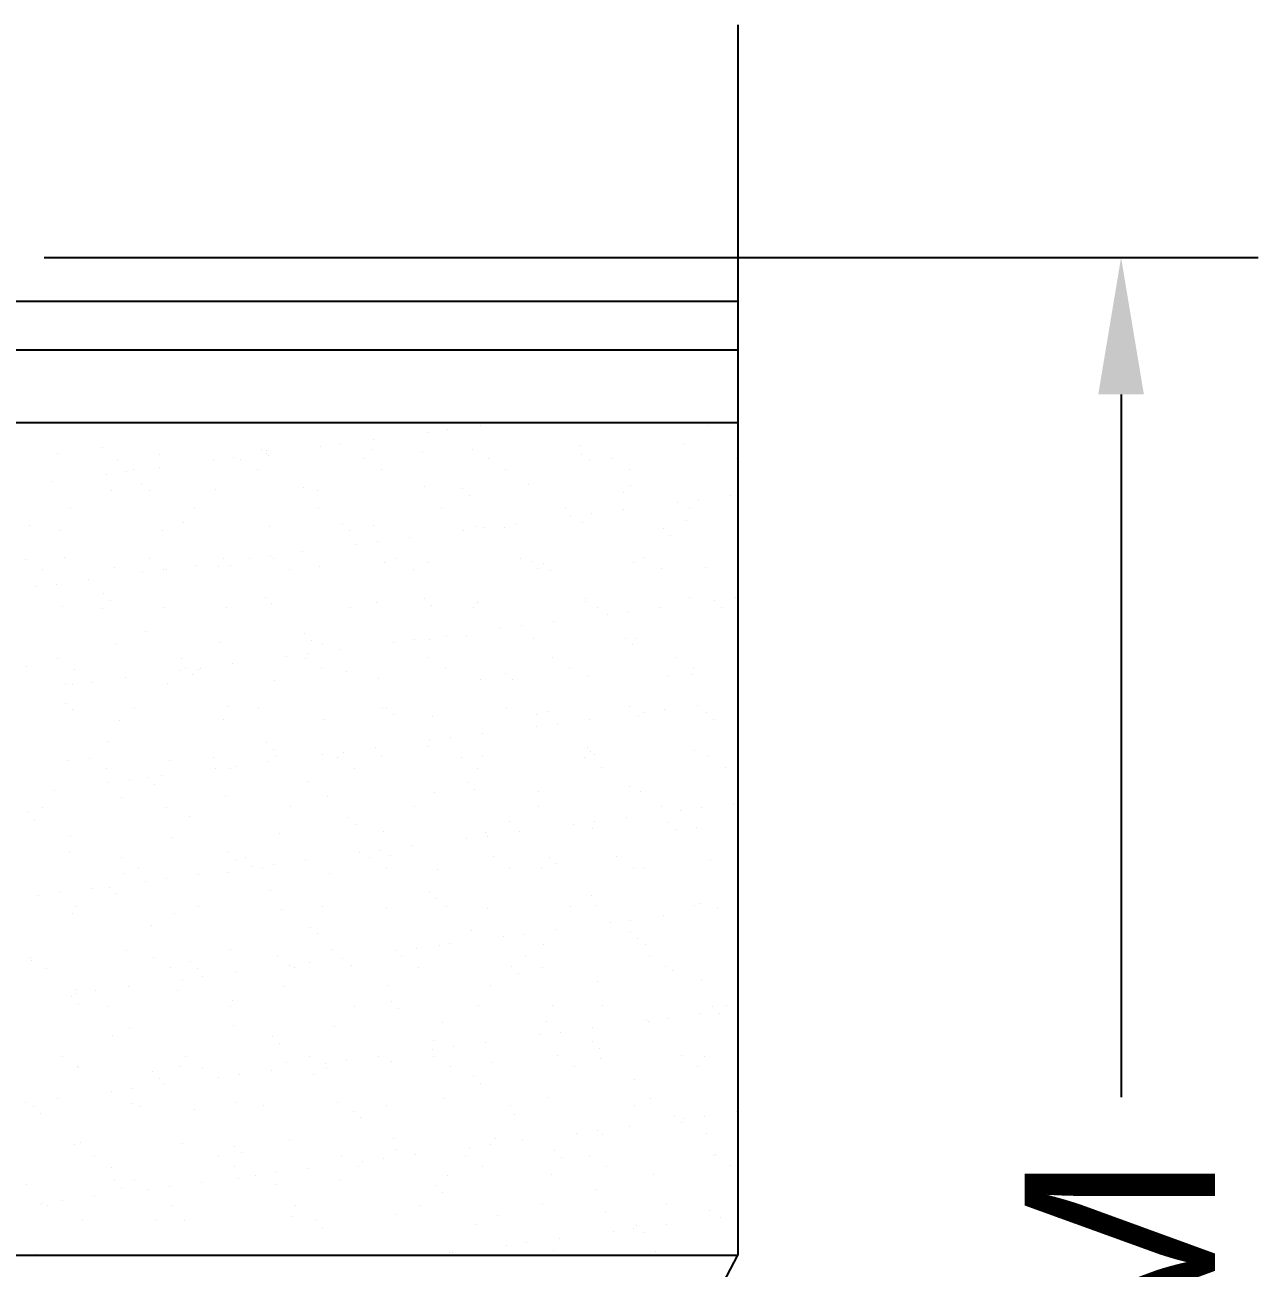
# Model space of a CAD drawing. Header units: metres. Extents: x 6 to 169, y 61 to 125.
# Drawn here: x 33.495 to 34.77, y 67.787 to 69.073 of the extents above; entities that cross this region are included whole.
import ezdxf

# ---------------------------------------------------------------- set-up
doc = ezdxf.new("R2010")
doc.units = ezdxf.units.M
doc.header["$MEASUREMENT"] = 0
doc.header["$PDMODE"] = 3
doc.layers.get('0').update_dxf_attribs({"lineweight": 5})
doc.layers.get('DEFPOINTS').update_dxf_attribs({"lineweight": 5})
doc.styles.get("Standard").update_dxf_attribs({"font": 'arial.ttf'})
doc.dimstyles.get("Standard").update_dxf_attribs({"dimtxt": 0.18, "dimasz": 0.18, "dimexe": 0.18, "dimexo": 0.0625, "dimgap": 0.09, "dimtad": 0, "dimtih": 1, "dimtoh": 1, "dimdec": 4, "dimzin": 0, "dimdsep": 46, "dimtxsty": 'Standard', "dimcen": 0.09, "dimadec": 0, "dimazin": 0, "dimtfac": 1, "dimtdec": 4, "dimtofl": 0, "dimtmove": 0, "dimatfit": 3, "dimfxl": 0, "dimtolj": 1, "dimtzin": 0, "dimarcsym": 0})

# ---------------------------------------------------------------- blocks, each defined once
blk = doc.blocks.new('*D23')
at = {"color": 0, "lineweight": -2}
for p, q in [((5311.5576, 1865.0008), (5313.1517, 1865.0008)), ((5312.9717, 1864.8208), (5312.9717, 1863.8977)), ((5312.9717, 1862.0547), (5312.9717, 1862.9779)), ((5311.9617, 1861.8747), (5313.1517, 1861.8747))]:
    blk.add_line(p, q, dxfattribs=at)
at = {"color": 0}
for points in [[(5312.9417, 1864.8208), (5313.0017, 1864.8208), (5312.9717, 1865.0008)], [(5312.9417, 1862.0547), (5313.0017, 1862.0547), (5312.9717, 1861.8747)]]:
    blk.add_solid(points, dxfattribs=at)
at = {"layer": 'DEFPOINTS', "color": 0}
for p in [(5311.4951, 1865.0008), (5312.9717, 1865.0008), (5311.8992, 1861.8747)]:
    blk.add_point(p, dxfattribs=at)
at = {"color": 0, "insert": (5312.9717, 1863.4378), "char_height": 0.25, "attachment_point": 5, "rotation": 90}
blk.add_mtext('\\A1;2.0M', dxfattribs=at)
blk = doc.blocks.new('155')
at = {"color": 0, "lineweight": 25, "ltscale": 72}
for p, q in [((5312.46851, 1865.30632), (5312.46851, 1863.69029)), ((5311.09564, 1864.9432), (5312.46851, 1864.9432)), ((5311.09564, 1864.87958), (5312.46851, 1864.87958)), ((5311.09564, 1864.78415), (5312.46851, 1864.78415)), ((5312.12986, 1864.7802), (5312.12986, 1864.7802)), ((5312.42991, 1864.77957), (5312.42991, 1864.77957)), ((5311.98933, 1864.7617), (5311.98933, 1864.7617)), ((5312.06024, 1864.77104), (5312.06024, 1864.77104)), ((5312.08742, 1864.77461), (5312.08742, 1864.77461)), ((5311.63355, 1864.75078), (5311.63355, 1864.75078)), ((5311.84246, 1864.74898), (5311.84246, 1864.74898)), ((5311.85, 1864.74743), (5311.85, 1864.74743)), ((5311.91971, 1864.75254), (5311.91971, 1864.75254)), ((5311.94689, 1864.75611), (5311.94689, 1864.75611)), ((5311.98666, 1864.74917), (5311.98666, 1864.74917)), ((5312.05444, 1864.74437), (5312.05444, 1864.74437)), ((5312.12021, 1864.74853), (5312.12021, 1864.74853)), ((5312.26121, 1864.75361), (5312.26121, 1864.75361)), ((5312.39787, 1864.75535), (5312.39787, 1864.75535)), ((5311.57545, 1864.74299), (5311.57545, 1864.74299)), ((5311.65328, 1864.73567), (5311.65328, 1864.73567)), ((5311.709, 1864.74235), (5311.709, 1864.74235)), ((5311.77918, 1864.73403), (5311.77918, 1864.73403)), ((5311.80636, 1864.73761), (5311.80636, 1864.73761)), ((5311.81586, 1864.73596), (5311.81586, 1864.73596)), ((5311.8488, 1864.7432), (5311.8488, 1864.7432)), ((5311.85208, 1864.74016), (5311.85208, 1864.74016)), ((5311.97844, 1864.73626), (5311.97844, 1864.73626)), ((5312.14102, 1864.73655), (5312.14102, 1864.73655)), ((5312.26334, 1864.74257), (5312.26334, 1864.74257)), ((5312.27297, 1864.73375), (5312.27297, 1864.73375)), ((5312.3036, 1864.73685), (5312.3036, 1864.73685)), ((5312.46618, 1864.73714), (5312.46618, 1864.73714)), ((5311.63865, 1864.71553), (5311.63865, 1864.71553)), ((5311.66583, 1864.71911), (5311.66583, 1864.71911)), ((5311.6753, 1864.72164), (5311.6753, 1864.72164)), ((5311.70827, 1864.7247), (5311.70827, 1864.7247)), ((5311.83788, 1864.72194), (5311.83788, 1864.72194)), ((5312.00046, 1864.72223), (5312.00046, 1864.72223)), ((5312.16304, 1864.72253), (5312.16304, 1864.72253)), ((5312.32562, 1864.72282), (5312.32562, 1864.72282)), ((5311.56774, 1864.7062), (5311.56774, 1864.7062)), ((5311.68552, 1864.70316), (5311.68552, 1864.70316)), ((5311.7827, 1864.69578), (5311.7827, 1864.69578)), ((5311.8975, 1864.69855), (5311.8975, 1864.69855)), ((5311.91625, 1864.69514), (5311.91625, 1864.69514)), ((5312.05725, 1864.70022), (5312.05725, 1864.70022)), ((5312.1064, 1864.69675), (5312.1064, 1864.69675)), ((5312.19391, 1864.70196), (5312.19391, 1864.70196)), ((5312.32746, 1864.70132), (5312.32746, 1864.70132)), ((5312.46846, 1864.7064), (5312.46846, 1864.7064)), ((5311.64604, 1864.69404), (5311.64604, 1864.69404)), ((5311.69514, 1864.69434), (5311.69514, 1864.69434)), ((5312.11602, 1864.68793), (5312.11602, 1864.68793)), ((5312.31838, 1864.69213), (5312.31838, 1864.69213)), ((5312.38943, 1864.6792), (5312.38943, 1864.6792)), ((5312.41661, 1864.68278), (5312.41661, 1864.68278)), ((5312.45905, 1864.68837), (5312.45905, 1864.68837)), ((5311.59197, 1864.67086), (5311.59197, 1864.67086)), ((5311.75455, 1864.67115), (5311.75455, 1864.67115)), ((5311.91713, 1864.67145), (5311.91713, 1864.67145)), ((5312.07971, 1864.67174), (5312.07971, 1864.67174)), ((5312.24229, 1864.67204), (5312.24229, 1864.67204)), ((5312.27608, 1864.66428), (5312.27608, 1864.66428)), ((5312.31852, 1864.66987), (5312.31852, 1864.66987)), ((5312.40487, 1864.67233), (5312.40487, 1864.67233)), ((5311.5382, 1864.64852), (5311.5382, 1864.64852)), ((5311.74056, 1864.65272), (5311.74056, 1864.65272)), ((5311.85329, 1864.64683), (5311.85329, 1864.64683)), ((5311.94946, 1864.65093), (5311.94946, 1864.65093)), ((5311.98995, 1864.64858), (5311.98995, 1864.64858)), ((5312.1235, 1864.64794), (5312.1235, 1864.64794)), ((5312.16144, 1864.64631), (5312.16144, 1864.64631)), ((5312.17799, 1864.65137), (5312.17799, 1864.65137)), ((5312.2489, 1864.6607), (5312.2489, 1864.6607)), ((5312.2645, 1864.65302), (5312.2645, 1864.65302)), ((5312.40116, 1864.65476), (5312.40116, 1864.65476)), ((5311.57873, 1864.64239), (5311.57873, 1864.64239)), ((5311.71228, 1864.64175), (5311.71228, 1864.64175)), ((5311.95908, 1864.64211), (5311.95908, 1864.64211)), ((5312.03746, 1864.63287), (5312.03746, 1864.63287)), ((5312.10838, 1864.6422), (5312.10838, 1864.6422)), ((5312.13555, 1864.64578), (5312.13555, 1864.64578)), ((5312.37035, 1864.64452), (5312.37035, 1864.64452)), ((5312.37997, 1864.6357), (5312.37997, 1864.6357)), ((5311.89693, 1864.61437), (5311.89693, 1864.61437)), ((5311.96785, 1864.6237), (5311.96785, 1864.6237)), ((5311.99502, 1864.62728), (5311.99502, 1864.62728)), ((5311.53286, 1864.60464), (5311.53286, 1864.60464)), ((5311.58362, 1864.6069), (5311.58362, 1864.6069)), ((5311.69544, 1864.60494), (5311.69544, 1864.60494)), ((5311.79252, 1864.60511), (5311.79252, 1864.60511)), ((5311.82732, 1864.6052), (5311.82732, 1864.6052)), ((5311.85449, 1864.60878), (5311.85449, 1864.60878)), ((5311.85802, 1864.60523), (5311.85802, 1864.60523)), ((5312.0045, 1864.60049), (5312.0045, 1864.60049)), ((5312.0206, 1864.60553), (5312.0206, 1864.60553)), ((5312.06054, 1864.59963), (5312.06054, 1864.59963)), ((5312.18318, 1864.60582), (5312.18318, 1864.60582)), ((5312.1972, 1864.60137), (5312.1972, 1864.60137)), ((5312.21341, 1864.5987), (5312.21341, 1864.5987)), ((5312.33075, 1864.60073), (5312.33075, 1864.60073)), ((5312.34576, 1864.60612), (5312.34576, 1864.60612)), ((5311.55488, 1864.59062), (5311.55488, 1864.59062)), ((5311.64933, 1864.59344), (5311.64933, 1864.59344)), ((5311.68679, 1864.5867), (5311.68679, 1864.5867)), ((5311.71396, 1864.59028), (5311.71396, 1864.59028)), ((5311.71746, 1864.59091), (5311.71746, 1864.59091)), ((5311.75641, 1864.59586), (5311.75641, 1864.59586)), ((5311.78598, 1864.59519), (5311.78598, 1864.59519)), ((5311.80214, 1864.59629), (5311.80214, 1864.59629)), ((5311.88004, 1864.59121), (5311.88004, 1864.59121)), ((5311.91953, 1864.59455), (5311.91953, 1864.59455)), ((5312.04262, 1864.5915), (5312.04262, 1864.5915)), ((5312.2052, 1864.5918), (5312.2052, 1864.5918)), ((5312.22303, 1864.58988), (5312.22303, 1864.58988)), ((5312.36778, 1864.59209), (5312.36778, 1864.59209)), ((5312.42539, 1864.59408), (5312.42539, 1864.59408)), ((5311.54626, 1864.5682), (5311.54626, 1864.5682)), ((5311.57343, 1864.57178), (5311.57343, 1864.57178)), ((5311.61588, 1864.57736), (5311.61588, 1864.57736)), ((5311.63558, 1864.55929), (5311.63558, 1864.55929)), ((5311.6452, 1864.55047), (5311.6452, 1864.55047)), ((5311.84756, 1864.55467), (5311.84756, 1864.55467)), ((5311.99324, 1864.54798), (5311.99324, 1864.54798)), ((5312.05647, 1864.55288), (5312.05647, 1864.55288)), ((5312.26779, 1864.55242), (5312.26779, 1864.55242)), ((5312.26845, 1864.54826), (5312.26845, 1864.54826)), ((5312.40445, 1864.55417), (5312.40445, 1864.55417)), ((5312.43757, 1864.55037), (5312.43757, 1864.55037)), ((5312.46474, 1864.55395), (5312.46474, 1864.55395)), ((5311.58202, 1864.5418), (5311.58202, 1864.5418)), ((5311.63414, 1864.54012), (5311.63414, 1864.54012)), ((5311.71557, 1864.54116), (5311.71557, 1864.54116)), ((5311.79672, 1864.54042), (5311.79672, 1864.54042)), ((5311.85658, 1864.54624), (5311.85658, 1864.54624)), ((5311.9593, 1864.54071), (5311.9593, 1864.54071)), ((5312.06609, 1864.54406), (5312.06609, 1864.54406)), ((5312.12188, 1864.54101), (5312.12188, 1864.54101)), ((5312.12679, 1864.54734), (5312.12679, 1864.54734)), ((5312.28446, 1864.54131), (5312.28446, 1864.54131)), ((5312.29704, 1864.53187), (5312.29704, 1864.53187)), ((5312.32421, 1864.53545), (5312.32421, 1864.53545)), ((5312.36666, 1864.54103), (5312.36666, 1864.54103)), ((5312.44703, 1864.5416), (5312.44703, 1864.5416)), ((5312.18368, 1864.51695), (5312.18368, 1864.51695)), ((5312.22613, 1864.52253), (5312.22613, 1864.52253)), ((5311.69062, 1864.50885), (5311.69062, 1864.50885)), ((5311.89953, 1864.50706), (5311.89953, 1864.50706)), ((5312.06383, 1864.49903), (5312.06383, 1864.49903)), ((5312.0856, 1864.50403), (5312.0856, 1864.50403)), ((5312.11151, 1864.50244), (5312.11151, 1864.50244)), ((5312.15651, 1864.51337), (5312.15651, 1864.51337)), ((5312.20049, 1864.50078), (5312.20049, 1864.50078)), ((5312.32041, 1864.50065), (5312.32041, 1864.50065)), ((5312.33404, 1864.50014), (5312.33404, 1864.50014)), ((5311.65262, 1864.49285), (5311.65262, 1864.49285)), ((5311.78927, 1864.49459), (5311.78927, 1864.49459)), ((5311.90915, 1864.49824), (5311.90915, 1864.49824)), ((5311.92282, 1864.49395), (5311.92282, 1864.49395)), ((5311.94507, 1864.48553), (5311.94507, 1864.48553)), ((5312.01598, 1864.49487), (5312.01598, 1864.49487)), ((5312.04316, 1864.49844), (5312.04316, 1864.49844)), ((5312.33003, 1864.49183), (5312.33003, 1864.49183)), ((5311.57503, 1864.47391), (5311.57503, 1864.47391)), ((5311.73761, 1864.4742), (5311.73761, 1864.4742)), ((5311.80454, 1864.46703), (5311.80454, 1864.46703)), ((5311.87545, 1864.47637), (5311.87545, 1864.47637)), ((5311.90019, 1864.4745), (5311.90019, 1864.4745)), ((5311.90263, 1864.47994), (5311.90263, 1864.47994)), ((5312.06277, 1864.4748), (5312.06277, 1864.4748)), ((5312.22535, 1864.47509), (5312.22535, 1864.47509)), ((5312.38793, 1864.47539), (5312.38793, 1864.47539)), ((5311.53368, 1864.46303), (5311.53368, 1864.46303)), ((5311.59704, 1864.45988), (5311.59704, 1864.45988)), ((5311.73492, 1864.45786), (5311.73492, 1864.45786)), ((5311.74258, 1864.46124), (5311.74258, 1864.46124)), ((5311.75221, 1864.45242), (5311.75221, 1864.45242)), ((5311.75962, 1864.46018), (5311.75962, 1864.46018)), ((5311.7621, 1864.46144), (5311.7621, 1864.46144)), ((5311.9222, 1864.46047), (5311.9222, 1864.46047)), ((5311.95457, 1864.45662), (5311.95457, 1864.45662)), ((5312.08478, 1864.46077), (5312.08478, 1864.46077)), ((5312.16347, 1864.45483), (5312.16347, 1864.45483)), ((5312.24736, 1864.46107), (5312.24736, 1864.46107)), ((5312.27108, 1864.45183), (5312.27108, 1864.45183)), ((5312.37545, 1864.45021), (5312.37545, 1864.45021)), ((5312.40774, 1864.45357), (5312.40774, 1864.45357)), ((5312.40994, 1864.46136), (5312.40994, 1864.46136)), ((5311.58531, 1864.44121), (5311.58531, 1864.44121)), ((5311.59439, 1864.43936), (5311.59439, 1864.43936)), ((5311.62157, 1864.44294), (5311.62157, 1864.44294)), ((5311.66401, 1864.44853), (5311.66401, 1864.44853)), ((5311.71886, 1864.44057), (5311.71886, 1864.44057)), ((5311.85987, 1864.44565), (5311.85987, 1864.44565)), ((5311.99652, 1864.44739), (5311.99652, 1864.44739)), ((5312.13007, 1864.44675), (5312.13007, 1864.44675)), ((5312.17309, 1864.44601), (5312.17309, 1864.44601)), ((5311.58564, 1864.41542), (5311.58564, 1864.41542)), ((5311.59527, 1864.4066), (5311.59527, 1864.4066)), ((5311.6763, 1864.40939), (5311.6763, 1864.40939)), ((5311.79763, 1864.4108), (5311.79763, 1864.4108)), ((5311.83888, 1864.40969), (5311.83888, 1864.40969)), ((5312.00146, 1864.40998), (5312.00146, 1864.40998)), ((5312.00653, 1864.40901), (5312.00653, 1864.40901)), ((5312.16404, 1864.41028), (5312.16404, 1864.41028)), ((5312.21851, 1864.40439), (5312.21851, 1864.40439)), ((5312.32662, 1864.41057), (5312.32662, 1864.41057)), ((5312.34517, 1864.40303), (5312.34517, 1864.40303)), ((5312.37235, 1864.40661), (5312.37235, 1864.40661)), ((5312.41479, 1864.4122), (5312.41479, 1864.4122)), ((5312.42742, 1864.4026), (5312.42742, 1864.4026)), ((5311.65591, 1864.39226), (5311.65591, 1864.39226)), ((5311.79256, 1864.394), (5311.79256, 1864.394)), ((5311.92611, 1864.39336), (5311.92611, 1864.39336)), ((5312.01615, 1864.40019), (5312.01615, 1864.40019)), ((5312.06712, 1864.39844), (5312.06712, 1864.39844)), ((5312.20377, 1864.40018), (5312.20377, 1864.40018)), ((5312.23182, 1864.38811), (5312.23182, 1864.38811)), ((5312.27426, 1864.3937), (5312.27426, 1864.3937)), ((5312.33732, 1864.39954), (5312.33732, 1864.39954)), ((5312.43704, 1864.39378), (5312.43704, 1864.39378)), ((5312.09129, 1864.36961), (5312.09129, 1864.36961)), ((5312.13373, 1864.3752), (5312.13373, 1864.3752)), ((5312.20464, 1864.38453), (5312.20464, 1864.38453)), ((5311.64069, 1864.36498), (5311.64069, 1864.36498)), ((5311.84959, 1864.36318), (5311.84959, 1864.36318)), ((5311.85921, 1864.35437), (5311.85921, 1864.35437)), ((5311.9932, 1864.3567), (5311.9932, 1864.3567)), ((5312.06157, 1864.35857), (5312.06157, 1864.35857)), ((5312.06412, 1864.36603), (5312.06412, 1864.36603)), ((5312.27048, 1864.35677), (5312.27048, 1864.35677)), ((5312.41102, 1864.35298), (5312.41102, 1864.35298)), ((5311.5886, 1864.34061), (5311.5886, 1864.34061)), ((5311.61719, 1864.34318), (5311.61719, 1864.34318)), ((5311.72215, 1864.33997), (5311.72215, 1864.33997)), ((5311.77977, 1864.34347), (5311.77977, 1864.34347)), ((5311.85267, 1864.3382), (5311.85267, 1864.3382)), ((5311.86316, 1864.34505), (5311.86316, 1864.34505)), ((5311.92359, 1864.34753), (5311.92359, 1864.34753)), ((5311.94235, 1864.34377), (5311.94235, 1864.34377)), ((5311.95076, 1864.35111), (5311.95076, 1864.35111)), ((5311.99981, 1864.3468), (5311.99981, 1864.3468)), ((5312.10493, 1864.34406), (5312.10493, 1864.34406)), ((5312.13336, 1864.34615), (5312.13336, 1864.34615)), ((5312.26751, 1864.34436), (5312.26751, 1864.34436)), ((5312.27437, 1864.35123), (5312.27437, 1864.35123)), ((5312.2801, 1864.34796), (5312.2801, 1864.34796)), ((5312.43009, 1864.34465), (5312.43009, 1864.34465)), ((5311.63921, 1864.32915), (5311.63921, 1864.32915)), ((5311.71215, 1864.31969), (5311.71215, 1864.31969)), ((5311.78306, 1864.32903), (5311.78306, 1864.32903)), ((5311.80179, 1864.32945), (5311.80179, 1864.32945)), ((5311.81023, 1864.33261), (5311.81023, 1864.33261)), ((5311.96437, 1864.32974), (5311.96437, 1864.32974)), ((5312.12695, 1864.33004), (5312.12695, 1864.33004)), ((5312.28953, 1864.33033), (5312.28953, 1864.33033)), ((5312.45211, 1864.33063), (5312.45211, 1864.33063)), ((5311.64253, 1864.31053), (5311.64253, 1864.31053)), ((5311.6697, 1864.31411), (5311.6697, 1864.31411)), ((5311.69265, 1864.31736), (5311.69265, 1864.31736)), ((5311.70227, 1864.30855), (5311.70227, 1864.30855)), ((5311.90463, 1864.31275), (5311.90463, 1864.31275)), ((5312.11354, 1864.31095), (5312.11354, 1864.31095)), ((5312.32552, 1864.30634), (5312.32552, 1864.30634)), ((5311.57162, 1864.30119), (5311.57162, 1864.30119)), ((5311.65919, 1864.29166), (5311.65919, 1864.29166)), ((5311.79585, 1864.29341), (5311.79585, 1864.29341)), ((5311.9294, 1864.29277), (5311.9294, 1864.29277)), ((5312.07041, 1864.29785), (5312.07041, 1864.29785)), ((5312.12316, 1864.30214), (5312.12316, 1864.30214)), ((5312.20706, 1864.29959), (5312.20706, 1864.29959)), ((5312.34061, 1864.29895), (5312.34061, 1864.29895)), ((5311.53571, 1864.27154), (5311.53571, 1864.27154)), ((5311.55588, 1864.27837), (5311.55588, 1864.27837)), ((5311.71846, 1864.27866), (5311.71846, 1864.27866)), ((5311.88104, 1864.27896), (5311.88104, 1864.27896)), ((5312.04362, 1864.27925), (5312.04362, 1864.27925)), ((5312.2062, 1864.27955), (5312.2062, 1864.27955)), ((5312.36878, 1864.27984), (5312.36878, 1864.27984)), ((5312.39331, 1864.2742), (5312.39331, 1864.2742)), ((5312.42048, 1864.27778), (5312.42048, 1864.27778)), ((5312.46293, 1864.28336), (5312.46293, 1864.28336)), ((5311.54533, 1864.26273), (5311.54533, 1864.26273)), ((5311.74769, 1864.26693), (5311.74769, 1864.26693)), ((5311.95659, 1864.26513), (5311.95659, 1864.26513)), ((5311.96622, 1864.25632), (5311.96622, 1864.25632)), ((5312.16858, 1864.26052), (5312.16858, 1864.26052)), ((5312.25278, 1864.2557), (5312.25278, 1864.2557)), ((5312.27995, 1864.25928), (5312.27995, 1864.25928)), ((5312.3224, 1864.26486), (5312.3224, 1864.26486)), ((5312.37748, 1864.25872), (5312.37748, 1864.25872)), ((5311.59189, 1864.24002), (5311.59189, 1864.24002)), ((5311.72544, 1864.23938), (5311.72544, 1864.23938)), ((5311.86644, 1864.24446), (5311.86644, 1864.24446)), ((5312.0031, 1864.2462), (5312.0031, 1864.2462)), ((5312.13665, 1864.24556), (5312.13665, 1864.24556)), ((5312.13942, 1864.24078), (5312.13942, 1864.24078)), ((5312.18187, 1864.24636), (5312.18187, 1864.24636)), ((5312.27766, 1864.25064), (5312.27766, 1864.25064)), ((5312.3871, 1864.2499), (5312.3871, 1864.2499)), ((5312.41431, 1864.25238), (5312.41431, 1864.25238)), ((5311.9989, 1864.22227), (5311.9989, 1864.22227)), ((5312.04134, 1864.22786), (5312.04134, 1864.22786)), ((5312.11225, 1864.2372), (5312.11225, 1864.2372)), ((5311.59075, 1864.22111), (5311.59075, 1864.22111)), ((5311.65936, 1864.21245), (5311.65936, 1864.21245)), ((5311.79965, 1864.21931), (5311.79965, 1864.21931)), ((5311.80928, 1864.21049), (5311.80928, 1864.21049)), ((5311.82194, 1864.21274), (5311.82194, 1864.21274)), ((5311.90081, 1864.20936), (5311.90081, 1864.20936)), ((5311.97172, 1864.2187), (5311.97172, 1864.2187)), ((5311.98452, 1864.21304), (5311.98452, 1864.21304)), ((5312.01164, 1864.2147), (5312.01164, 1864.2147)), ((5312.1471, 1864.21333), (5312.1471, 1864.21333)), ((5312.22054, 1864.2129), (5312.22054, 1864.2129)), ((5312.30968, 1864.21363), (5312.30968, 1864.21363)), ((5312.43252, 1864.20829), (5312.43252, 1864.20829)), ((5311.66248, 1864.19107), (5311.66248, 1864.19107)), ((5311.68137, 1864.19842), (5311.68137, 1864.19842)), ((5311.76028, 1864.19086), (5311.76028, 1864.19086)), ((5311.79914, 1864.19281), (5311.79914, 1864.19281)), ((5311.83119, 1864.2002), (5311.83119, 1864.2002)), ((5311.84395, 1864.19872), (5311.84395, 1864.19872)), ((5311.85837, 1864.20377), (5311.85837, 1864.20377)), ((5311.93269, 1864.19217), (5311.93269, 1864.19217)), ((5312.00653, 1864.19901), (5312.00653, 1864.19901)), ((5312.07369, 1864.19725), (5312.07369, 1864.19725)), ((5312.16911, 1864.19931), (5312.16911, 1864.19931)), ((5312.21035, 1864.199), (5312.21035, 1864.199)), ((5312.23016, 1864.20408), (5312.23016, 1864.20408)), ((5312.33169, 1864.1996), (5312.33169, 1864.1996)), ((5312.3439, 1864.19836), (5312.3439, 1864.19836)), ((5311.61975, 1864.17236), (5311.61975, 1864.17236)), ((5311.64271, 1864.17349), (5311.64271, 1864.17349)), ((5311.69066, 1864.18169), (5311.69066, 1864.18169)), ((5311.71784, 1864.18527), (5311.71784, 1864.18527)), ((5311.55013, 1864.16319), (5311.55013, 1864.16319)), ((5311.57731, 1864.16677), (5311.57731, 1864.16677)), ((5311.65234, 1864.16467), (5311.65234, 1864.16467)), ((5311.8547, 1864.16888), (5311.8547, 1864.16888)), ((5312.0636, 1864.16708), (5312.0636, 1864.16708)), ((5312.07322, 1864.15826), (5312.07322, 1864.15826)), ((5312.27558, 1864.16246), (5312.27558, 1864.16246)), ((5311.59805, 1864.14763), (5311.59805, 1864.14763)), ((5311.76063, 1864.14793), (5311.76063, 1864.14793)), ((5311.86973, 1864.14387), (5311.86973, 1864.14387)), ((5311.92321, 1864.14822), (5311.92321, 1864.14822)), ((5312.00639, 1864.14561), (5312.00639, 1864.14561)), ((5312.08579, 1864.14852), (5312.08579, 1864.14852)), ((5312.13994, 1864.14497), (5312.13994, 1864.14497)), ((5312.24837, 1864.14882), (5312.24837, 1864.14882)), ((5312.28095, 1864.15005), (5312.28095, 1864.15005)), ((5312.41095, 1864.14911), (5312.41095, 1864.14911)), ((5312.4176, 1864.15179), (5312.4176, 1864.15179)), ((5312.44144, 1864.14537), (5312.44144, 1864.14537)), ((5311.59518, 1864.13943), (5311.59518, 1864.13943)), ((5311.72873, 1864.13878), (5311.72873, 1864.13878)), ((5312.30091, 1864.12686), (5312.30091, 1864.12686)), ((5312.32809, 1864.13044), (5312.32809, 1864.13044)), ((5312.37053, 1864.13603), (5312.37053, 1864.13603)), ((5311.69776, 1864.12305), (5311.69776, 1864.12305)), ((5311.90666, 1864.12126), (5311.90666, 1864.12126)), ((5311.91628, 1864.11244), (5311.91628, 1864.11244)), ((5312.11864, 1864.11664), (5312.11864, 1864.11664)), ((5312.16038, 1864.10836), (5312.16038, 1864.10836)), ((5312.18756, 1864.11194), (5312.18756, 1864.11194)), ((5312.23, 1864.11753), (5312.23, 1864.11753)), ((5312.32755, 1864.11485), (5312.32755, 1864.11485)), ((5311.80243, 1864.09222), (5311.80243, 1864.09222)), ((5311.93598, 1864.09158), (5311.93598, 1864.09158)), ((5312.04703, 1864.09344), (5312.04703, 1864.09344)), ((5312.07698, 1864.09666), (5312.07698, 1864.09666)), ((5312.08947, 1864.09903), (5312.08947, 1864.09903)), ((5312.21364, 1864.0984), (5312.21364, 1864.0984)), ((5312.33717, 1864.10603), (5312.33717, 1864.10603)), ((5312.34719, 1864.09776), (5312.34719, 1864.09776)), ((5311.53894, 1864.08142), (5311.53894, 1864.08142)), ((5311.54081, 1864.07723), (5311.54081, 1864.07723)), ((5311.66577, 1864.09048), (5311.66577, 1864.09048)), ((5311.70152, 1864.08171), (5311.70152, 1864.08171)), ((5311.74972, 1864.07544), (5311.74972, 1864.07544)), ((5311.8641, 1864.08201), (5311.8641, 1864.08201)), ((5311.9065, 1864.07494), (5311.9065, 1864.07494)), ((5311.94894, 1864.08053), (5311.94894, 1864.08053)), ((5312.01986, 1864.08986), (5312.01986, 1864.08986)), ((5312.02668, 1864.08231), (5312.02668, 1864.08231)), ((5312.18926, 1864.0826), (5312.18926, 1864.0826)), ((5312.35184, 1864.0829), (5312.35184, 1864.0829)), ((5311.56096, 1864.06739), (5311.56096, 1864.06739)), ((5311.72354, 1864.06769), (5311.72354, 1864.06769)), ((5311.75934, 1864.06662), (5311.75934, 1864.06662)), ((5311.80841, 1864.06203), (5311.80841, 1864.06203)), ((5311.87933, 1864.07136), (5311.87933, 1864.07136)), ((5311.88612, 1864.06798), (5311.88612, 1864.06798)), ((5311.9617, 1864.07082), (5311.9617, 1864.07082)), ((5312.0487, 1864.06828), (5312.0487, 1864.06828)), ((5312.1706, 1864.06903), (5312.1706, 1864.06903)), ((5312.18023, 1864.06021), (5312.18023, 1864.06021)), ((5312.21127, 1864.06858), (5312.21127, 1864.06858)), ((5312.37385, 1864.06887), (5312.37385, 1864.06887)), ((5312.38259, 1864.06441), (5312.38259, 1864.06441)), ((5311.66789, 1864.04352), (5311.66789, 1864.04352)), ((5311.7388, 1864.05286), (5311.7388, 1864.05286)), ((5311.76597, 1864.05644), (5311.76597, 1864.05644)), ((5311.87302, 1864.04327), (5311.87302, 1864.04327)), ((5312.00968, 1864.04501), (5312.00968, 1864.04501)), ((5312.14323, 1864.04437), (5312.14323, 1864.04437)), ((5312.28423, 1864.04945), (5312.28423, 1864.04945)), ((5312.42089, 1864.0512), (5312.42089, 1864.0512)), ((5311.59278, 1864.02962), (5311.59278, 1864.02962)), ((5311.59827, 1864.03436), (5311.59827, 1864.03436)), ((5311.59847, 1864.03883), (5311.59847, 1864.03883)), ((5311.62544, 1864.03794), (5311.62544, 1864.03794)), ((5311.73202, 1864.03819), (5311.73202, 1864.03819)), ((5311.6024, 1864.0208), (5311.6024, 1864.0208)), ((5311.64021, 1864.0169), (5311.64021, 1864.0169)), ((5311.80279, 1864.0172), (5311.80279, 1864.0172)), ((5311.80476, 1864.025), (5311.80476, 1864.025)), ((5311.96537, 1864.01749), (5311.96537, 1864.01749)), ((5312.01366, 1864.02321), (5312.01366, 1864.02321)), ((5312.02329, 1864.01439), (5312.02329, 1864.01439)), ((5312.12795, 1864.01779), (5312.12795, 1864.01779)), ((5312.22565, 1864.01859), (5312.22565, 1864.01859)), ((5312.29053, 1864.01808), (5312.29053, 1864.01808)), ((5312.43455, 1864.0168), (5312.43455, 1864.0168)), ((5312.45311, 1864.01838), (5312.45311, 1864.01838)), ((5312.08027, 1863.99607), (5312.08027, 1863.99607)), ((5312.21693, 1863.99781), (5312.21693, 1863.99781)), ((5312.34905, 1863.99803), (5312.34905, 1863.99803)), ((5312.35048, 1863.99717), (5312.35048, 1863.99717)), ((5312.37622, 1864.00161), (5312.37622, 1864.00161)), ((5312.41867, 1864.00719), (5312.41867, 1864.00719)), ((5312.44417, 1864.00798), (5312.44417, 1864.00798)), ((5311.64782, 1863.97918), (5311.64782, 1863.97918)), ((5311.66906, 1863.98988), (5311.66906, 1863.98988)), ((5311.80572, 1863.99163), (5311.80572, 1863.99163)), ((5311.85672, 1863.97739), (5311.85672, 1863.97739)), ((5311.93927, 1863.99099), (5311.93927, 1863.99099)), ((5312.20852, 1863.97953), (5312.20852, 1863.97953)), ((5312.23569, 1863.98311), (5312.23569, 1863.98311)), ((5312.27814, 1863.98869), (5312.27814, 1863.98869)), ((5311.86635, 1863.96857), (5311.86635, 1863.96857)), ((5312.06799, 1863.96103), (5312.06799, 1863.96103)), ((5312.06871, 1863.97277), (5312.06871, 1863.97277)), ((5312.09516, 1863.9646), (5312.09516, 1863.9646)), ((5312.13761, 1863.97019), (5312.13761, 1863.97019)), ((5312.27761, 1863.97098), (5312.27761, 1863.97098)), ((5312.28723, 1863.96216), (5312.28723, 1863.96216)), ((5311.5811, 1863.95069), (5311.5811, 1863.95069)), ((5311.74368, 1863.95098), (5311.74368, 1863.95098)), ((5311.90626, 1863.95128), (5311.90626, 1863.95128)), ((5311.95464, 1863.9461), (5311.95464, 1863.9461)), ((5311.99708, 1863.95169), (5311.99708, 1863.95169)), ((5312.01297, 1863.94442), (5312.01297, 1863.94442)), ((5312.06884, 1863.95157), (5312.06884, 1863.95157)), ((5312.14652, 1863.94378), (5312.14652, 1863.94378)), ((5312.23142, 1863.95187), (5312.23142, 1863.95187)), ((5312.28752, 1863.94886), (5312.28752, 1863.94886)), ((5312.394, 1863.95216), (5312.394, 1863.95216)), ((5312.42418, 1863.9506), (5312.42418, 1863.9506)), ((5311.60176, 1863.93824), (5311.60176, 1863.93824)), ((5311.60312, 1863.93666), (5311.60312, 1863.93666)), ((5311.69978, 1863.93157), (5311.69978, 1863.93157)), ((5311.73531, 1863.9376), (5311.73531, 1863.9376)), ((5311.7657, 1863.93696), (5311.7657, 1863.93696)), ((5311.81411, 1863.9276), (5311.81411, 1863.9276)), ((5311.85655, 1863.93319), (5311.85655, 1863.93319)), ((5311.87631, 1863.94268), (5311.87631, 1863.94268)), ((5311.92746, 1863.94253), (5311.92746, 1863.94253)), ((5311.92828, 1863.93725), (5311.92828, 1863.93725)), ((5312.09086, 1863.93755), (5312.09086, 1863.93755)), ((5312.25344, 1863.93784), (5312.25344, 1863.93784)), ((5312.41602, 1863.93814), (5312.41602, 1863.93814)), ((5311.70941, 1863.92275), (5311.70941, 1863.92275)), ((5311.71602, 1863.91469), (5311.71602, 1863.91469)), ((5311.78693, 1863.92403), (5311.78693, 1863.92403)), ((5311.91177, 1863.92695), (5311.91177, 1863.92695)), ((5312.12067, 1863.92516), (5312.12067, 1863.92516)), ((5312.13029, 1863.91634), (5312.13029, 1863.91634)), ((5312.33265, 1863.92054), (5312.33265, 1863.92054)), ((5311.57549, 1863.89619), (5311.57549, 1863.89619)), ((5311.6464, 1863.90552), (5311.6464, 1863.90552)), ((5311.67358, 1863.9091), (5311.67358, 1863.9091)), ((5312.08356, 1863.89547), (5312.08356, 1863.89547)), ((5312.22022, 1863.89722), (5312.22022, 1863.89722)), ((5312.35377, 1863.89658), (5312.35377, 1863.89658)), ((5311.53305, 1863.8906), (5311.53305, 1863.8906)), ((5311.54284, 1863.88575), (5311.54284, 1863.88575)), ((5311.67235, 1863.88929), (5311.67235, 1863.88929)), ((5311.68238, 1863.88617), (5311.68238, 1863.88617)), ((5311.75482, 1863.88113), (5311.75482, 1863.88113)), ((5311.80901, 1863.89103), (5311.80901, 1863.89103)), ((5311.84495, 1863.88647), (5311.84495, 1863.88647)), ((5311.94256, 1863.89039), (5311.94256, 1863.89039)), ((5311.96373, 1863.87934), (5311.96373, 1863.87934)), ((5312.00753, 1863.88676), (5312.00753, 1863.88676)), ((5312.17011, 1863.88706), (5312.17011, 1863.88706)), ((5312.33269, 1863.88735), (5312.33269, 1863.88735)), ((5312.4668, 1863.87836), (5312.4668, 1863.87836)), ((5311.55246, 1863.87693), (5311.55246, 1863.87693)), ((5311.97335, 1863.87052), (5311.97335, 1863.87052)), ((5312.17571, 1863.87472), (5312.17571, 1863.87472)), ((5312.38461, 1863.87292), (5312.38461, 1863.87292)), ((5312.39424, 1863.86411), (5312.39424, 1863.86411)), ((5312.39718, 1863.86919), (5312.39718, 1863.86919)), ((5312.42436, 1863.87277), (5312.42436, 1863.87277)), ((5312.25665, 1863.85069), (5312.25665, 1863.85069)), ((5312.28383, 1863.85427), (5312.28383, 1863.85427)), ((5312.29081, 1863.84827), (5312.29081, 1863.84827)), ((5312.32627, 1863.85986), (5312.32627, 1863.85986)), ((5312.42747, 1863.85001), (5312.42747, 1863.85001)), ((5311.59788, 1863.83531), (5311.59788, 1863.83531)), ((5311.60504, 1863.83764), (5311.60504, 1863.83764)), ((5311.73859, 1863.837), (5311.73859, 1863.837)), ((5311.80679, 1863.83351), (5311.80679, 1863.83351)), ((5311.8796, 1863.84208), (5311.8796, 1863.84208)), ((5312.01626, 1863.84383), (5312.01626, 1863.84383)), ((5312.11612, 1863.83219), (5312.11612, 1863.83219)), ((5312.1433, 1863.83577), (5312.1433, 1863.83577)), ((5312.14981, 1863.84319), (5312.14981, 1863.84319)), ((5312.18574, 1863.84136), (5312.18574, 1863.84136)), ((5311.62327, 1863.81996), (5311.62327, 1863.81996)), ((5311.78585, 1863.82025), (5311.78585, 1863.82025)), ((5311.81641, 1863.8247), (5311.81641, 1863.8247)), ((5311.94843, 1863.82055), (5311.94843, 1863.82055)), ((5311.9756, 1863.81369), (5311.9756, 1863.81369)), ((5312.00277, 1863.81727), (5312.00277, 1863.81727)), ((5312.01877, 1863.8289), (5312.01877, 1863.8289)), ((5312.04521, 1863.82286), (5312.04521, 1863.82286)), ((5312.11101, 1863.82084), (5312.11101, 1863.82084)), ((5312.22767, 1863.8271), (5312.22767, 1863.8271)), ((5312.2373, 1863.81829), (5312.2373, 1863.81829)), ((5312.27359, 1863.82114), (5312.27359, 1863.82114)), ((5312.43617, 1863.82143), (5312.43617, 1863.82143)), ((5312.43966, 1863.82249), (5312.43966, 1863.82249)), ((5311.64528, 1863.80593), (5311.64528, 1863.80593)), ((5311.80786, 1863.80623), (5311.80786, 1863.80623)), ((5311.86224, 1863.79877), (5311.86224, 1863.79877)), ((5311.90468, 1863.80436), (5311.90468, 1863.80436)), ((5311.97044, 1863.80652), (5311.97044, 1863.80652)), ((5312.13302, 1863.80682), (5312.13302, 1863.80682)), ((5312.2956, 1863.80711), (5312.2956, 1863.80711)), ((5312.45818, 1863.80741), (5312.45818, 1863.80741)), ((5311.53463, 1863.78362), (5311.53463, 1863.78362)), ((5311.64985, 1863.78769), (5311.64985, 1863.78769)), ((5311.67564, 1863.7887), (5311.67564, 1863.7887)), ((5311.76415, 1863.78586), (5311.76415, 1863.78586)), ((5311.81229, 1863.79044), (5311.81229, 1863.79044)), ((5311.83507, 1863.79519), (5311.83507, 1863.79519)), ((5311.86183, 1863.78308), (5311.86183, 1863.78308)), ((5311.94584, 1863.7898), (5311.94584, 1863.7898)), ((5312.07073, 1863.78128), (5312.07073, 1863.78128)), ((5312.08685, 1863.79488), (5312.08685, 1863.79488)), ((5312.22351, 1863.79662), (5312.22351, 1863.79662)), ((5312.35706, 1863.79598), (5312.35706, 1863.79598)), ((5311.62363, 1863.76735), (5311.62363, 1863.76735)), ((5311.65947, 1863.77888), (5311.65947, 1863.77888)), ((5311.69454, 1863.77669), (5311.69454, 1863.77669)), ((5311.72171, 1863.78027), (5311.72171, 1863.78027)), ((5312.08036, 1863.77247), (5312.08036, 1863.77247)), ((5312.28272, 1863.77667), (5312.28272, 1863.77667)), ((5311.55401, 1863.75819), (5311.55401, 1863.75819)), ((5311.56196, 1863.75514), (5311.56196, 1863.75514)), ((5311.58118, 1863.76177), (5311.58118, 1863.76177)), ((5311.72454, 1863.75544), (5311.72454, 1863.75544)), ((5311.88712, 1863.75573), (5311.88712, 1863.75573)), ((5312.0497, 1863.75603), (5312.0497, 1863.75603)), ((5312.21228, 1863.75633), (5312.21228, 1863.75633)), ((5312.2941, 1863.74767), (5312.2941, 1863.74767)), ((5312.37486, 1863.75662), (5312.37486, 1863.75662)), ((5312.43076, 1863.74942), (5312.43076, 1863.74942)), ((5311.60833, 1863.73705), (5311.60833, 1863.73705)), ((5311.70489, 1863.73726), (5311.70489, 1863.73726)), ((5311.74188, 1863.73641), (5311.74188, 1863.73641)), ((5311.88289, 1863.74149), (5311.88289, 1863.74149)), ((5311.91379, 1863.73546), (5311.91379, 1863.73546)), ((5312.01954, 1863.74323), (5312.01954, 1863.74323)), ((5312.15309, 1863.74259), (5312.15309, 1863.74259)), ((5312.44532, 1863.74036), (5312.44532, 1863.74036)), ((5311.92342, 1863.72665), (5311.92342, 1863.72665)), ((5312.12578, 1863.73085), (5312.12578, 1863.73085)), ((5312.30479, 1863.72186), (5312.30479, 1863.72186)), ((5312.33196, 1863.72544), (5312.33196, 1863.72544)), ((5312.33468, 1863.72905), (5312.33468, 1863.72905)), ((5312.3443, 1863.72023), (5312.3443, 1863.72023)), ((5312.37441, 1863.73102), (5312.37441, 1863.73102)), ((5312.16426, 1863.70336), (5312.16426, 1863.70336)), ((5312.19143, 1863.70694), (5312.19143, 1863.70694)), ((5312.23388, 1863.71252), (5312.23388, 1863.71252)), ((5311.09564, 1863.69029), (5312.46851, 1863.69029)), ((5311.54795, 1863.69144), (5311.54795, 1863.69144)), ((5312.09014, 1863.69429), (5312.09014, 1863.69429)), ((5312.09335, 1863.69402), (5312.09335, 1863.69402)), ((5312.22679, 1863.69603), (5312.22679, 1863.69603)), ((5312.29822, 1863.36525), (5312.46851, 1863.69029)), ((5312.31575, 1863.69041), (5312.31575, 1863.69041)), ((5312.36034, 1863.69539), (5312.36034, 1863.69539))]:
    blk.add_line(p, q, dxfattribs=at)
at = {"color": 0}
dim = blk.add_linear_dim(base=(5312.9717, 1865.00082), p1=(5311.89919, 1861.87473), p2=(5311.49514, 1865.00082), angle=90, text='2.0M', dimstyle='Standard', override={"dimtxt": 0.25}, dxfattribs=at)
dim.commit()
dim.dimension.update_dxf_attribs({"geometry": '*D23', "text_midpoint": (5312.9717, 1863.43778), "text_rotation": 90})

msp = doc.modelspace()

# ---------------------------------------------------------------- block references
at = {"lineweight": -3, "xscale": 0.7874999999999996, "yscale": 0.7874999999999996, "zscale": 0.7874999999999996}
msp.add_blockref('155', (-4149.33653, -1399.85549), dxfattribs=at)

doc.saveas('drawing.dxf')
